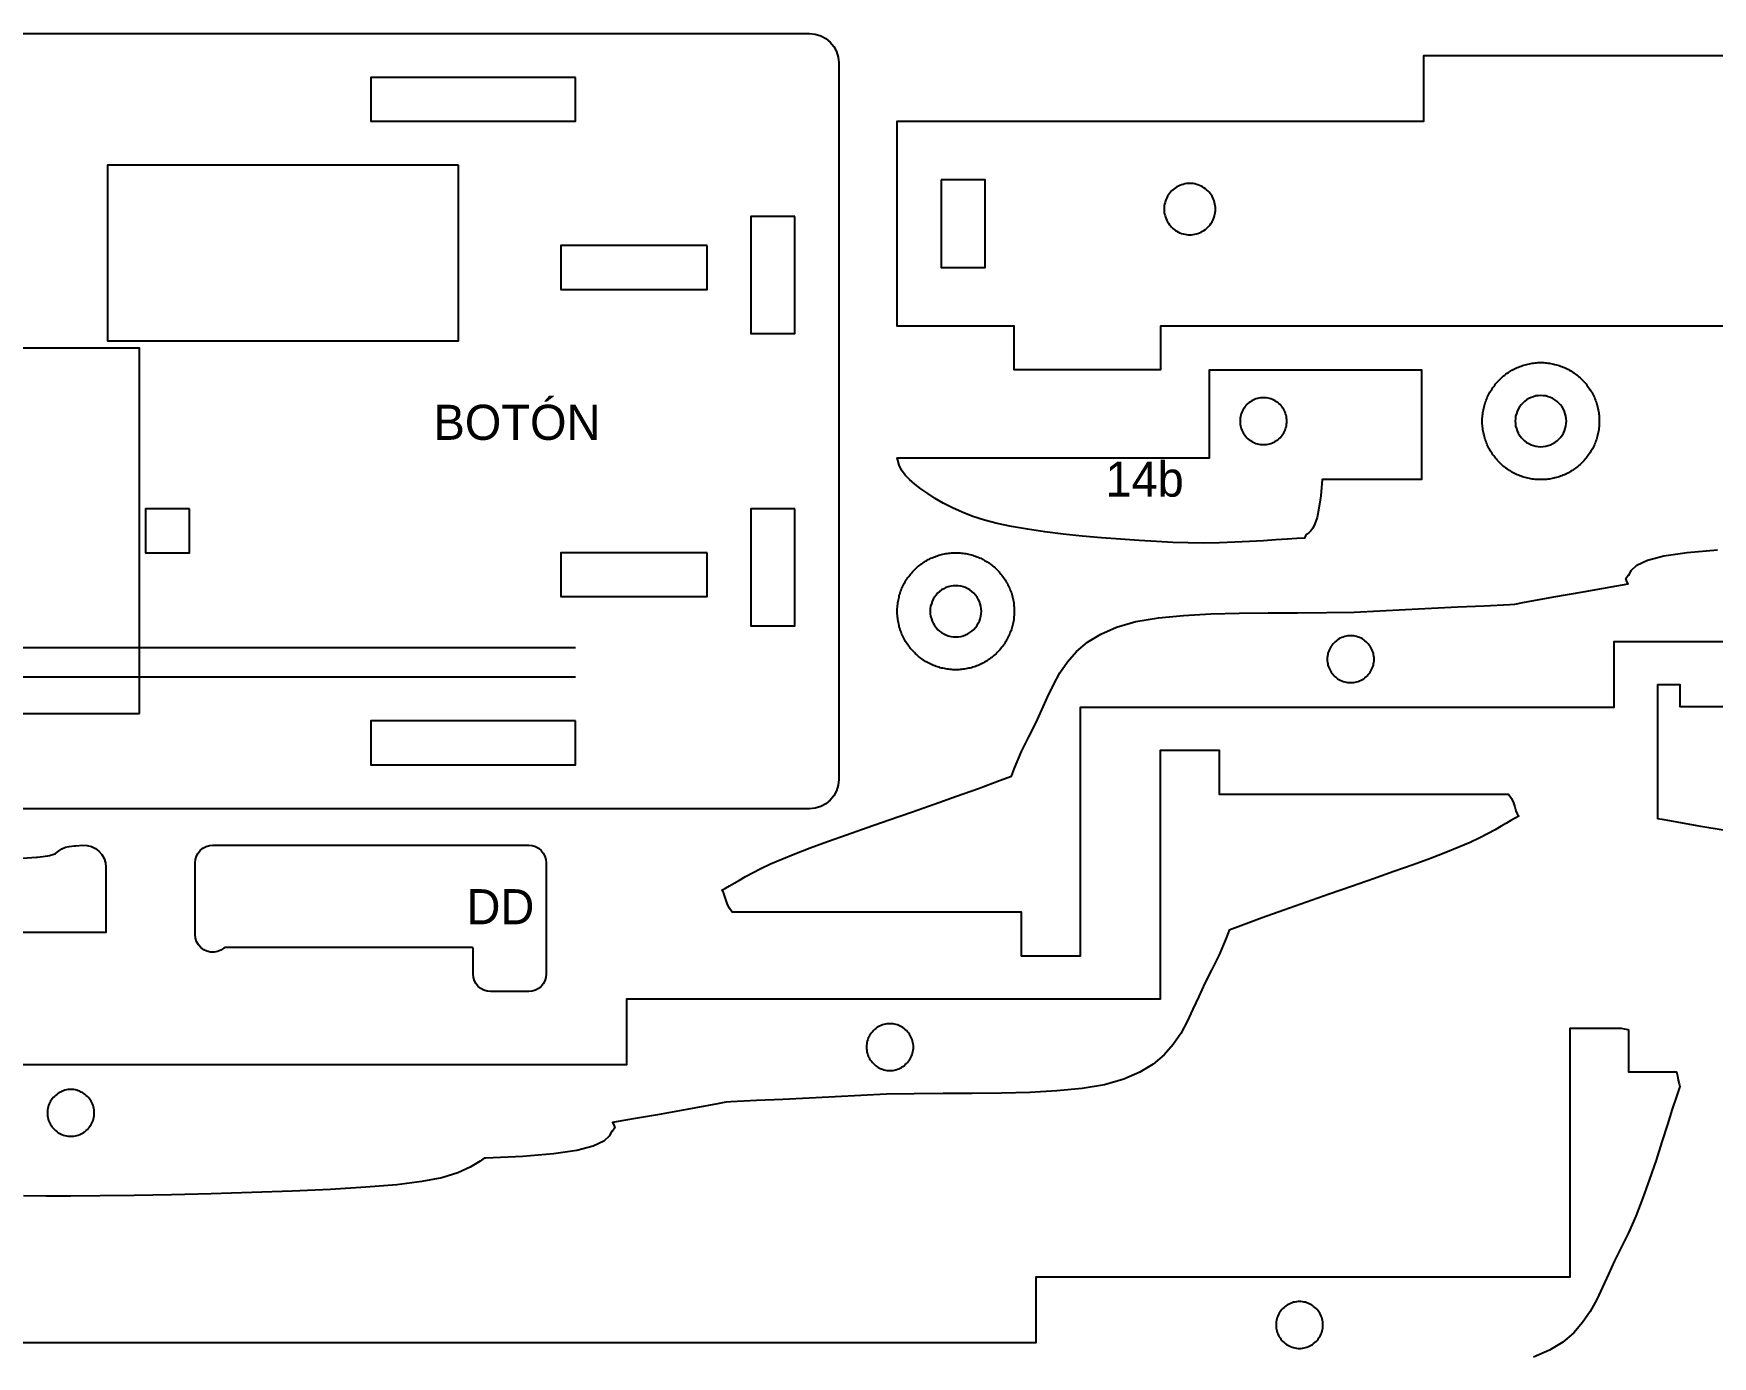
# Model space of a CAD drawing. Header units: metres. Extents: x 5 to 594, y 14 to 194.
# Drawn here: x 119 to 233.7, y 103.5 to 194 of the extents above; entities that cross this region are included whole.
import ezdxf
from ezdxf.enums import TextEntityAlignment as Align

# ---------------------------------------------------------------- set-up
doc = ezdxf.new("R2010")
doc.units = ezdxf.units.M
doc.layers.add('CORTAR', color=1, linetype='Continuous')
doc.layers.add('GRABAR', color=5, linetype='Continuous')

msp = doc.modelspace()

# ---------------------------------------------------------------- linework, layer by layer
at = {"layer": 'CORTAR'}
for points in [[(8, 194), (172, 194), (172.39, 193.96), (172.77, 193.85), (173.11, 193.66), (173.41, 193.41), (173.66, 193.11), (173.85, 192.77), (173.96, 192.39), (174, 192), (174, 143), (173.96, 142.61), (173.96, 142.61), (173.85, 142.23), (173.66, 141.89), (173.41, 141.59), (173.11, 141.34), (172.77, 141.15), (172.39, 141.04), (172, 141), (8, 141)], [(238, 174), (214, 174), (196, 174), (196, 171), (186, 171), (186, 174), (178, 174), (178, 188), (214, 188), (214, 192.5), (294, 192.5)], [(307, 152.42), (227, 152.42), (227, 147.92), (190.5, 147.92), (190.5, 130.92), (187, 130.92), (186.5, 130.92), (186.5, 133.92), (166.73, 133.92), (166.72, 133.93), (166.5, 134.22), (166.36, 134.52), (166.27, 134.8), (166.2, 135.06), (166.12, 135.27), (166, 135.42), (166.26, 135.56), (166.54, 135.72), (166.85, 135.91), (167.21, 136.12), (167.62, 136.36), (168.11, 136.62), (168.68, 136.91), (169.34, 137.22), (170.11, 137.56), (171, 137.92), (172.04, 138.32), (173.22, 138.75), (174.54, 139.22), (175.95, 139.72), (177.44, 140.23), (178.97, 140.76), (180.52, 141.3), (182.06, 141.85), (183.56, 142.39), (185, 142.92), (185.8, 143.22), (186.01, 143.77), (186.5, 144.91), (187, 145.92), (187.47, 146.84), (187.88, 147.75), (188.28, 148.63), (188.68, 149.48), (189.12, 150.29), (189.64, 151.05), (190.25, 151.75), (191, 152.39), (191.91, 152.94), (193, 153.42), (194.32, 153.79), (195.86, 154.05), (197.58, 154.22), (199.43, 154.33), (201.38, 154.38), (203.37, 154.39), (205.37, 154.4), (207.34, 154.41), (209.23, 154.44), (211, 154.52), (212.74, 154.62), (214.52, 154.71), (216.32, 154.8), (218.12, 154.88), (219.88, 154.97), (220.22, 154.99), (220.78, 155.1), (222.88, 155.48), (224.9, 155.84), (226.8, 156.17), (227.98, 156.38), (227.88, 156.53), (227.82, 156.75), (227.97, 156.96), (228.04, 156.99), (228.17, 157.28), (228.57, 157.66), (229.3, 158), (230.41, 158.29), (232, 158.52), (234.09, 158.69)], [(234.46, 139.53), (232.94, 139.79), (231.58, 140.03), (230.43, 140.23), (230, 140.31), (230, 149.5), (231.5, 149.5), (231.5, 148), (259.5, 148)], [(79.5, 123.5), (159.5, 123.5), (159.5, 128), (196, 128), (196, 145), (199.5, 145), (200, 145), (200, 142), (219.77, 142), (219.78, 141.99), (220, 141.7), (220.14, 141.4), (220.23, 141.12), (220.3, 140.86), (220.38, 140.65), (220.5, 140.5), (220.24, 140.36), (219.96, 140.2), (219.65, 140.01), (219.29, 139.8), (218.88, 139.56), (218.39, 139.3), (217.82, 139.01), (217.16, 138.7), (216.39, 138.36), (215.5, 138), (214.46, 137.6), (213.28, 137.17), (211.96, 136.7), (210.55, 136.2), (209.06, 135.69), (207.53, 135.16), (205.98, 134.62), (204.44, 134.07), (202.94, 133.53), (201.5, 133), (200.7, 132.7), (200.49, 132.15), (200, 131.01), (199.5, 130), (199.03, 129.08), (198.62, 128.17), (198.22, 127.29), (197.82, 126.44), (197.38, 125.63), (196.86, 124.87), (196.25, 124.17), (195.5, 123.53), (194.59, 122.98), (193.5, 122.5), (192.18, 122.13), (190.64, 121.87), (188.92, 121.7), (187.07, 121.59), (185.12, 121.54), (183.13, 121.53), (181.13, 121.52), (179.16, 121.51), (177.27, 121.48), (175.5, 121.4), (173.76, 121.3), (171.98, 121.21), (170.18, 121.12), (168.38, 121.04), (166.62, 120.95), (166.28, 120.93), (165.72, 120.82), (163.62, 120.44), (161.6, 120.08), (159.7, 119.75), (158.52, 119.54), (158.62, 119.39), (158.68, 119.17), (158.53, 118.96), (158.46, 118.93), (158.33, 118.64), (157.93, 118.26), (157.2, 117.92), (156.09, 117.63), (154.5, 117.4), (154.5, 117.4), (152.41, 117.23), (149.87, 117.11), (149.75, 117.11), (149.48, 116.89), (148.81, 116.48), (147.95, 116.1), (146.86, 115.76), (145.5, 115.5), (143.78, 115.29), (141.66, 115.12), (139.25, 114.97), (136.62, 114.85), (133.88, 114.75), (131.1, 114.67), (128.38, 114.61), (125.82, 114.56), (123.5, 114.53), (121.5, 114.5), (119.8, 114.5), (118.27, 114.54)], [(117.88, 137.6), (119.16, 137.68), (119.21, 137.69), (119.93, 137.78), (120.03, 137.81), (120.34, 137.89), (120.4, 137.91), (120.45, 137.94), (120.53, 138), (120.65, 138.09), (120.88, 138.25), (121.13, 138.36), (121.39, 138.42), (121.72, 138.46), (121.83, 138.47), (122.31, 138.5), (122.61, 138.49), (122.91, 138.41), (123.18, 138.28), (123.42, 138.09), (123.62, 137.86), (123.77, 137.6), (123.86, 137.31), (123.89, 137), (123.89, 132.53), (117.89, 132.53)], [(107.5, 104.5), (187.5, 104.5), (187.5, 109), (224, 109), (224, 126), (227.5, 126), (227.69, 125.95), (227.94, 125.9), (228, 125.88), (228, 123), (231.28, 123), (231.34, 122.74), (231.4, 122.44), (231.45, 122.19), (231.5, 122), (231.27, 121.33), (230.99, 120.45), (230.66, 119.4), (230.28, 118.22), (229.88, 116.97), (229.44, 115.68), (228.97, 114.39), (228.49, 113.15), (228, 112.01), (227.5, 111), (227.03, 110.08), (226.62, 109.17), (226.22, 108.29), (225.82, 107.44), (225.38, 106.63), (224.86, 105.87), (224.25, 105.17), (223.5, 104.53), (222.59, 103.98), (221.5, 103.5)]]:
    msp.add_lwpolyline(points, dxfattribs=at)
for points in [[(156, 191), (142, 191), (142, 188), (156, 188), (156, 191)], [(148, 185), (124, 185), (124, 173), (148, 173), (148, 185)], [(181, 184), (181, 178), (184, 178), (184, 184), (181, 184)], [(199.74, 182.23), (199.72, 182.34), (199.69, 182.45), (199.66, 182.56), (199.62, 182.67), (199.57, 182.77), (199.52, 182.88), (199.46, 182.97), (199.39, 183.07), (199.32, 183.15), (199.24, 183.24), (199.15, 183.32), (199.07, 183.39), (198.97, 183.46), (198.88, 183.52), (198.77, 183.57), (198.67, 183.62), (198.56, 183.66), (198.45, 183.69), (198.34, 183.72), (198.23, 183.74), (198.11, 183.75), (198, 183.75), (197.89, 183.75), (197.77, 183.74), (197.66, 183.72), (197.55, 183.69), (197.44, 183.66), (197.33, 183.62), (197.23, 183.57), (197.12, 183.52), (197.03, 183.46), (196.93, 183.39), (196.85, 183.32), (196.76, 183.24), (196.68, 183.15), (196.61, 183.07), (196.54, 182.97), (196.48, 182.88), (196.43, 182.77), (196.38, 182.67), (196.34, 182.56), (196.31, 182.45), (196.28, 182.34), (196.26, 182.23), (196.25, 182.11), (196.25, 182), (196.25, 181.89), (196.26, 181.77), (196.28, 181.66), (196.31, 181.55), (196.34, 181.44), (196.38, 181.33), (196.43, 181.23), (196.48, 181.12), (196.54, 181.03), (196.61, 180.93), (196.68, 180.85), (196.76, 180.76), (196.85, 180.68), (196.93, 180.61), (197.03, 180.54), (197.12, 180.48), (197.23, 180.43), (197.33, 180.38), (197.44, 180.34), (197.55, 180.31), (197.66, 180.28), (197.77, 180.26), (197.89, 180.25), (198, 180.25), (198.11, 180.25), (198.23, 180.26), (198.34, 180.28), (198.45, 180.31), (198.56, 180.34), (198.67, 180.38), (198.77, 180.43), (198.88, 180.48), (198.97, 180.54), (199.07, 180.61), (199.15, 180.68), (199.24, 180.76), (199.32, 180.85), (199.39, 180.93), (199.46, 181.03), (199.52, 181.12), (199.57, 181.23), (199.62, 181.33), (199.66, 181.44), (199.69, 181.55), (199.72, 181.66), (199.74, 181.77), (199.75, 181.89), (199.75, 182), (199.75, 182.11), (199.74, 182.23)], [(171, 181.5), (168, 181.5), (168, 173.5), (171, 173.5), (171, 181.5)], [(165, 179.5), (155, 179.5), (155, 176.5), (165, 176.5), (165, 179.5)], [(226, 167.4), (226, 167.3), (225.99, 167.21), (225.98, 167.11), (225.97, 167.01), (225.96, 166.91), (225.94, 166.82), (225.92, 166.72), (225.9, 166.62), (225.88, 166.53), (225.86, 166.43), (225.83, 166.34), (225.8, 166.25), (225.77, 166.15), (225.73, 166.06), (225.7, 165.97), (225.66, 165.88), (225.62, 165.79), (225.57, 165.7), (225.53, 165.61), (225.48, 165.53), (225.43, 165.44), (225.38, 165.36), (225.33, 165.28), (225.27, 165.2), (225.21, 165.12), (225.15, 165.04), (225.09, 164.96), (225.03, 164.89), (224.96, 164.81), (224.9, 164.74), (224.83, 164.67), (224.76, 164.6), (224.69, 164.54), (224.61, 164.47), (224.54, 164.41), (224.46, 164.35), (224.38, 164.29), (224.3, 164.23), (224.22, 164.17), (224.14, 164.12), (224.06, 164.07), (223.97, 164.02), (223.89, 163.97), (223.8, 163.93), (223.71, 163.88), (223.62, 163.84), (223.53, 163.8), (223.44, 163.77), (223.35, 163.73), (223.25, 163.7), (223.16, 163.67), (223.07, 163.64), (222.97, 163.62), (222.88, 163.6), (222.78, 163.58), (222.68, 163.56), (222.59, 163.54), (222.49, 163.53), (222.39, 163.52), (222.29, 163.51), (222.2, 163.5), (222.1, 163.5), (222, 163.5), (221.9, 163.5), (221.8, 163.5), (221.71, 163.51), (221.61, 163.52), (221.51, 163.53), (221.41, 163.54), (221.32, 163.56), (221.22, 163.58), (221.12, 163.6), (221.03, 163.62), (220.93, 163.64), (220.84, 163.67), (220.75, 163.7), (220.65, 163.73), (220.56, 163.77), (220.47, 163.8), (220.38, 163.84), (220.29, 163.88), (220.2, 163.93), (220.11, 163.97), (220.03, 164.02), (219.94, 164.07), (219.86, 164.12), (219.78, 164.17), (219.7, 164.23), (219.62, 164.29), (219.54, 164.35), (219.46, 164.41), (219.39, 164.47), (219.31, 164.54), (219.24, 164.6), (219.17, 164.67), (219.1, 164.74), (219.04, 164.81), (218.97, 164.89), (218.91, 164.96), (218.85, 165.04), (218.79, 165.12), (218.73, 165.2), (218.67, 165.28), (218.62, 165.36), (218.57, 165.44), (218.52, 165.53), (218.47, 165.61), (218.43, 165.7), (218.38, 165.79), (218.34, 165.88), (218.3, 165.97), (218.27, 166.06), (218.23, 166.15), (218.2, 166.25), (218.17, 166.34), (218.14, 166.43), (218.12, 166.53), (218.1, 166.62), (218.08, 166.72), (218.06, 166.82), (218.04, 166.91), (218.03, 167.01), (218.02, 167.11), (218.01, 167.21), (218, 167.3), (218, 167.4), (218, 167.5), (218, 167.6), (218, 167.7), (218.01, 167.79), (218.02, 167.89), (218.03, 167.99), (218.04, 168.09), (218.06, 168.18), (218.08, 168.28), (218.1, 168.38), (218.12, 168.47), (218.14, 168.57), (218.17, 168.66), (218.2, 168.75), (218.23, 168.85), (218.27, 168.94), (218.3, 169.03), (218.34, 169.12), (218.38, 169.21), (218.43, 169.3), (218.47, 169.39), (218.52, 169.47), (218.57, 169.56), (218.62, 169.64), (218.67, 169.72), (218.73, 169.8), (218.79, 169.88), (218.85, 169.96), (218.91, 170.04), (218.97, 170.11), (219.04, 170.19), (219.1, 170.26), (219.17, 170.33), (219.24, 170.4), (219.31, 170.46), (219.39, 170.53), (219.46, 170.59), (219.54, 170.65), (219.62, 170.71), (219.7, 170.77), (219.78, 170.83), (219.86, 170.88), (219.94, 170.93), (220.03, 170.98), (220.11, 171.03), (220.2, 171.07), (220.29, 171.12), (220.38, 171.16), (220.47, 171.2), (220.56, 171.23), (220.65, 171.27), (220.75, 171.3), (220.84, 171.33), (220.93, 171.36), (221.03, 171.38), (221.12, 171.4), (221.22, 171.42), (221.32, 171.44), (221.41, 171.46), (221.51, 171.47), (221.61, 171.48), (221.71, 171.49), (221.8, 171.5), (221.9, 171.5), (222, 171.5), (222.1, 171.5), (222.2, 171.5), (222.29, 171.49), (222.39, 171.48), (222.49, 171.47), (222.59, 171.46), (222.68, 171.44), (222.78, 171.42), (222.88, 171.4), (222.97, 171.38), (223.07, 171.36), (223.16, 171.33), (223.25, 171.3), (223.35, 171.27), (223.44, 171.23), (223.53, 171.2), (223.62, 171.16), (223.71, 171.12), (223.8, 171.07), (223.89, 171.03), (223.97, 170.98), (224.06, 170.93), (224.14, 170.88), (224.22, 170.83), (224.3, 170.77), (224.38, 170.71), (224.46, 170.65), (224.54, 170.59), (224.61, 170.53), (224.69, 170.46), (224.76, 170.4), (224.83, 170.33), (224.9, 170.26), (224.96, 170.19), (225.03, 170.11), (225.09, 170.04), (225.15, 169.96), (225.21, 169.88), (225.27, 169.8), (225.33, 169.72), (225.38, 169.64), (225.43, 169.56), (225.48, 169.47), (225.53, 169.39), (225.57, 169.3), (225.62, 169.21), (225.66, 169.12), (225.7, 169.03), (225.73, 168.94), (225.77, 168.85), (225.8, 168.75), (225.83, 168.66), (225.86, 168.57), (225.88, 168.47), (225.9, 168.38), (225.92, 168.28), (225.94, 168.18), (225.96, 168.09), (225.97, 167.99), (225.98, 167.89), (225.99, 167.79), (226, 167.7), (226, 167.6), (226, 167.5), (226, 167.4)], [(206.95, 162.39), (206.83, 161.55), (206.7, 160.92), (206.56, 160.48), (206.41, 160.19), (206.27, 160), (206.14, 159.87), (206.01, 159.77), (205.91, 159.66), (205.84, 159.5), (205.32, 159.47), (204.66, 159.43), (203.89, 159.38), (203.03, 159.32), (202.09, 159.27), (201.09, 159.22), (200.04, 159.18), (198.97, 159.16), (197.9, 159.17), (196.84, 159.2), (195.73, 159.26), (194.53, 159.33), (193.27, 159.42), (191.97, 159.52), (190.65, 159.64), (189.35, 159.78), (188.09, 159.93), (186.9, 160.11), (185.81, 160.29), (184.84, 160.5), (183.97, 160.73), (183.17, 160.99), (182.44, 161.28), (181.77, 161.58), (181.15, 161.89), (180.59, 162.22), (180.08, 162.55), (179.62, 162.87), (179.21, 163.19), (178.84, 163.5), (178.53, 163.81), (178.3, 164.15), (178.14, 164.49), (178.03, 164.84), (178, 165), (199.34, 165), (199.34, 171), (213.84, 171), (213.84, 163.5), (210.84, 163.5), (207.04, 163.5), (206.95, 162.39)], [(203.25, 165.91), (203.35, 165.93), (203.45, 165.95), (203.55, 165.98), (203.65, 166.02), (203.75, 166.07), (203.84, 166.11), (203.93, 166.17), (204.01, 166.23), (204.09, 166.3), (204.17, 166.37), (204.24, 166.45), (204.31, 166.53), (204.37, 166.61), (204.42, 166.7), (204.47, 166.79), (204.52, 166.89), (204.55, 166.99), (204.58, 167.09), (204.61, 167.19), (204.62, 167.29), (204.64, 167.4), (204.64, 167.5), (204.64, 167.6), (204.62, 167.71), (204.61, 167.81), (204.58, 167.91), (204.55, 168.01), (204.52, 168.11), (204.47, 168.21), (204.42, 168.3), (204.37, 168.39), (204.31, 168.47), (204.24, 168.55), (204.17, 168.63), (204.09, 168.7), (204.01, 168.77), (203.93, 168.83), (203.84, 168.89), (203.75, 168.93), (203.65, 168.98), (203.55, 169.02), (203.45, 169.05), (203.35, 169.07), (203.25, 169.09), (203.14, 169.1), (203.04, 169.1), (202.93, 169.1), (202.83, 169.09), (202.73, 169.07), (202.62, 169.05), (202.52, 169.02), (202.43, 168.98), (202.33, 168.93), (202.24, 168.89), (202.15, 168.83), (202.06, 168.77), (201.98, 168.7), (201.91, 168.63), (201.84, 168.55), (201.77, 168.47), (201.71, 168.39), (201.65, 168.3), (201.6, 168.21), (201.56, 168.11), (201.52, 168.01), (201.49, 167.91), (201.47, 167.81), (201.45, 167.71), (201.44, 167.6), (201.44, 167.5), (201.44, 167.4), (201.45, 167.29), (201.47, 167.19), (201.49, 167.09), (201.52, 166.99), (201.56, 166.89), (201.6, 166.79), (201.65, 166.7), (201.71, 166.61), (201.77, 166.53), (201.84, 166.45), (201.91, 166.37), (201.98, 166.3), (202.06, 166.23), (202.15, 166.17), (202.24, 166.11), (202.33, 166.07), (202.43, 166.02), (202.52, 165.98), (202.62, 165.95), (202.73, 165.93), (202.83, 165.91), (202.93, 165.9), (203.04, 165.9), (203.14, 165.9), (203.25, 165.91)], [(223.74, 167.67), (223.72, 167.84), (223.67, 168.01), (223.62, 168.17), (223.54, 168.32), (223.46, 168.47), (223.35, 168.61), (223.24, 168.74), (223.11, 168.85), (222.97, 168.96), (222.82, 169.04), (222.67, 169.12), (222.51, 169.17), (222.34, 169.22), (222.17, 169.24), (222, 169.25), (221.83, 169.24), (221.66, 169.22), (221.49, 169.17), (221.33, 169.12), (221.18, 169.04), (221.03, 168.96), (220.89, 168.85), (220.76, 168.74), (220.65, 168.61), (220.54, 168.47), (220.46, 168.32), (220.38, 168.17), (220.33, 168.01), (220.28, 167.84), (220.26, 167.67), (220.25, 167.5), (220.26, 167.33), (220.28, 167.16), (220.33, 166.99), (220.38, 166.83), (220.46, 166.68), (220.54, 166.53), (220.65, 166.39), (220.76, 166.26), (220.89, 166.15), (221.03, 166.04), (221.18, 165.96), (221.33, 165.88), (221.49, 165.83), (221.66, 165.78), (221.83, 165.76), (222, 165.75), (222.17, 165.76), (222.34, 165.78), (222.51, 165.83), (222.67, 165.88), (222.82, 165.96), (222.97, 166.04), (223.11, 166.15), (223.24, 166.26), (223.35, 166.39), (223.46, 166.53), (223.54, 166.68), (223.62, 166.83), (223.67, 166.99), (223.72, 167.16), (223.74, 167.33), (223.75, 167.5), (223.74, 167.67)], [(129.6, 161.5), (126.6, 161.5), (126.6, 158.5), (129.6, 158.5), (129.6, 161.5)], [(171, 161.5), (168, 161.5), (168, 153.5), (171, 153.5), (171, 161.5)], [(165, 158.5), (155, 158.5), (155, 155.5), (165, 155.5), (165, 158.5)], [(186, 154.4), (186, 154.3), (185.99, 154.21), (185.98, 154.11), (185.97, 154.01), (185.96, 153.91), (185.94, 153.82), (185.92, 153.72), (185.9, 153.62), (185.88, 153.53), (185.86, 153.43), (185.83, 153.34), (185.8, 153.25), (185.77, 153.15), (185.73, 153.06), (185.7, 152.97), (185.66, 152.88), (185.62, 152.79), (185.57, 152.7), (185.53, 152.61), (185.48, 152.53), (185.43, 152.44), (185.38, 152.36), (185.33, 152.28), (185.27, 152.2), (185.21, 152.12), (185.15, 152.04), (185.09, 151.96), (185.03, 151.89), (184.96, 151.81), (184.9, 151.74), (184.83, 151.67), (184.76, 151.6), (184.69, 151.54), (184.61, 151.47), (184.54, 151.41), (184.46, 151.35), (184.38, 151.29), (184.3, 151.23), (184.22, 151.17), (184.14, 151.12), (184.06, 151.07), (183.97, 151.02), (183.89, 150.97), (183.8, 150.93), (183.71, 150.88), (183.62, 150.84), (183.53, 150.8), (183.44, 150.77), (183.35, 150.73), (183.25, 150.7), (183.16, 150.67), (183.07, 150.64), (182.97, 150.62), (182.88, 150.6), (182.78, 150.58), (182.68, 150.56), (182.59, 150.54), (182.49, 150.53), (182.39, 150.52), (182.29, 150.51), (182.2, 150.5), (182.1, 150.5), (182, 150.5), (181.9, 150.5), (181.8, 150.5), (181.71, 150.51), (181.61, 150.52), (181.51, 150.53), (181.41, 150.54), (181.32, 150.56), (181.22, 150.58), (181.12, 150.6), (181.03, 150.62), (180.93, 150.64), (180.84, 150.67), (180.75, 150.7), (180.65, 150.73), (180.56, 150.77), (180.47, 150.8), (180.38, 150.84), (180.29, 150.88), (180.2, 150.93), (180.11, 150.97), (180.03, 151.02), (179.94, 151.07), (179.86, 151.12), (179.78, 151.17), (179.7, 151.23), (179.62, 151.29), (179.54, 151.35), (179.46, 151.41), (179.39, 151.47), (179.31, 151.54), (179.24, 151.6), (179.17, 151.67), (179.1, 151.74), (179.04, 151.81), (178.97, 151.89), (178.91, 151.96), (178.85, 152.04), (178.79, 152.12), (178.73, 152.2), (178.67, 152.28), (178.62, 152.36), (178.57, 152.44), (178.52, 152.53), (178.47, 152.61), (178.43, 152.7), (178.38, 152.79), (178.34, 152.88), (178.3, 152.97), (178.27, 153.06), (178.23, 153.15), (178.2, 153.25), (178.17, 153.34), (178.14, 153.43), (178.12, 153.53), (178.1, 153.62), (178.08, 153.72), (178.06, 153.82), (178.04, 153.91), (178.03, 154.01), (178.02, 154.11), (178.01, 154.21), (178, 154.3), (178, 154.4), (178, 154.5), (178, 154.6), (178, 154.7), (178.01, 154.79), (178.02, 154.89), (178.03, 154.99), (178.04, 155.09), (178.06, 155.18), (178.08, 155.28), (178.1, 155.38), (178.12, 155.47), (178.14, 155.57), (178.17, 155.66), (178.2, 155.75), (178.23, 155.85), (178.27, 155.94), (178.3, 156.03), (178.34, 156.12), (178.38, 156.21), (178.43, 156.3), (178.47, 156.39), (178.52, 156.47), (178.57, 156.56), (178.62, 156.64), (178.67, 156.72), (178.73, 156.8), (178.79, 156.88), (178.85, 156.96), (178.91, 157.04), (178.97, 157.11), (179.04, 157.19), (179.1, 157.26), (179.17, 157.33), (179.24, 157.4), (179.31, 157.46), (179.39, 157.53), (179.46, 157.59), (179.54, 157.65), (179.62, 157.71), (179.7, 157.77), (179.78, 157.83), (179.86, 157.88), (179.94, 157.93), (180.03, 157.98), (180.11, 158.03), (180.2, 158.07), (180.29, 158.12), (180.38, 158.16), (180.47, 158.2), (180.56, 158.23), (180.65, 158.27), (180.75, 158.3), (180.84, 158.33), (180.93, 158.36), (181.03, 158.38), (181.12, 158.4), (181.22, 158.42), (181.32, 158.44), (181.41, 158.46), (181.51, 158.47), (181.61, 158.48), (181.71, 158.49), (181.8, 158.5), (181.9, 158.5), (182, 158.5), (182.1, 158.5), (182.2, 158.5), (182.29, 158.49), (182.39, 158.48), (182.49, 158.47), (182.59, 158.46), (182.68, 158.44), (182.78, 158.42), (182.88, 158.4), (182.97, 158.38), (183.07, 158.36), (183.16, 158.33), (183.25, 158.3), (183.35, 158.27), (183.44, 158.23), (183.53, 158.2), (183.62, 158.16), (183.71, 158.12), (183.8, 158.07), (183.89, 158.03), (183.97, 157.98), (184.06, 157.93), (184.14, 157.88), (184.22, 157.83), (184.3, 157.77), (184.38, 157.71), (184.46, 157.65), (184.54, 157.59), (184.61, 157.53), (184.69, 157.46), (184.76, 157.4), (184.83, 157.33), (184.9, 157.26), (184.96, 157.19), (185.03, 157.11), (185.09, 157.04), (185.15, 156.96), (185.21, 156.88), (185.27, 156.8), (185.33, 156.72), (185.38, 156.64), (185.43, 156.56), (185.48, 156.47), (185.53, 156.39), (185.57, 156.3), (185.62, 156.21), (185.66, 156.12), (185.7, 156.03), (185.73, 155.94), (185.77, 155.85), (185.8, 155.75), (185.83, 155.66), (185.86, 155.57), (185.88, 155.47), (185.9, 155.38), (185.92, 155.28), (185.94, 155.18), (185.96, 155.09), (185.97, 154.99), (185.98, 154.89), (185.99, 154.79), (186, 154.7), (186, 154.6), (186, 154.5), (186, 154.4)], [(183.74, 154.67), (183.72, 154.84), (183.67, 155.01), (183.62, 155.17), (183.54, 155.32), (183.46, 155.47), (183.35, 155.61), (183.24, 155.74), (183.11, 155.85), (182.97, 155.96), (182.82, 156.04), (182.67, 156.12), (182.51, 156.17), (182.34, 156.22), (182.17, 156.24), (182, 156.25), (181.83, 156.24), (181.66, 156.22), (181.49, 156.17), (181.33, 156.12), (181.18, 156.04), (181.03, 155.96), (180.89, 155.85), (180.76, 155.74), (180.65, 155.61), (180.54, 155.47), (180.46, 155.32), (180.38, 155.17), (180.33, 155.01), (180.28, 154.84), (180.26, 154.67), (180.25, 154.5), (180.26, 154.33), (180.28, 154.16), (180.33, 153.99), (180.38, 153.83), (180.46, 153.68), (180.54, 153.53), (180.65, 153.39), (180.76, 153.26), (180.89, 153.15), (181.03, 153.04), (181.18, 152.96), (181.33, 152.88), (181.49, 152.83), (181.66, 152.78), (181.83, 152.76), (182, 152.75), (182.17, 152.76), (182.34, 152.78), (182.51, 152.83), (182.67, 152.88), (182.82, 152.96), (182.97, 153.04), (183.11, 153.15), (183.24, 153.26), (183.35, 153.39), (183.46, 153.53), (183.54, 153.68), (183.62, 153.83), (183.67, 153.99), (183.72, 154.16), (183.74, 154.33), (183.75, 154.5), (183.74, 154.67)], [(210.57, 151.53), (210.55, 151.63), (210.52, 151.73), (210.48, 151.83), (210.43, 151.93), (210.39, 152.02), (210.33, 152.11), (210.27, 152.19), (210.2, 152.27), (210.13, 152.35), (210.05, 152.42), (209.97, 152.49), (209.89, 152.55), (209.8, 152.61), (209.71, 152.65), (209.61, 152.7), (209.51, 152.74), (209.41, 152.77), (209.31, 152.79), (209.21, 152.81), (209.1, 152.82), (209, 152.82), (208.9, 152.82), (208.79, 152.81), (208.69, 152.79), (208.59, 152.77), (208.49, 152.74), (208.39, 152.7), (208.29, 152.65), (208.2, 152.61), (208.11, 152.55), (208.03, 152.49), (207.95, 152.42), (207.87, 152.35), (207.8, 152.27), (207.73, 152.19), (207.67, 152.11), (207.61, 152.02), (207.57, 151.93), (207.52, 151.83), (207.48, 151.73), (207.45, 151.63), (207.43, 151.53), (207.41, 151.43), (207.4, 151.32), (207.4, 151.22), (207.4, 151.12), (207.41, 151.01), (207.43, 150.91), (207.45, 150.81), (207.48, 150.71), (207.52, 150.61), (207.57, 150.51), (207.61, 150.42), (207.67, 150.33), (207.73, 150.25), (207.8, 150.17), (207.87, 150.09), (207.95, 150.02), (208.03, 149.95), (208.11, 149.89), (208.2, 149.83), (208.29, 149.79), (208.39, 149.74), (208.49, 149.7), (208.59, 149.67), (208.69, 149.65), (208.79, 149.63), (208.9, 149.62), (209, 149.62), (209.1, 149.62), (209.21, 149.63), (209.31, 149.65), (209.41, 149.67), (209.51, 149.7), (209.61, 149.74), (209.71, 149.79), (209.8, 149.83), (209.89, 149.89), (209.97, 149.95), (210.05, 150.02), (210.13, 150.09), (210.2, 150.17), (210.27, 150.25), (210.33, 150.33), (210.39, 150.42), (210.43, 150.51), (210.48, 150.61), (210.52, 150.71), (210.55, 150.81), (210.57, 150.91), (210.59, 151.01), (210.6, 151.12), (210.6, 151.22), (210.6, 151.32), (210.59, 151.43), (210.57, 151.53)], [(156, 147), (142, 147), (142, 144), (156, 144), (156, 147)], [(131.96, 131.46), (131.76, 131.33), (131.53, 131.23), (131.29, 131.19), (131.04, 131.2), (130.8, 131.26), (130.58, 131.36), (130.38, 131.51), (130.22, 131.7), (130.1, 131.91), (130.03, 132.14), (130, 132.39), (130, 137.3), (130.02, 137.53), (130.09, 137.76), (130.2, 137.97), (130.35, 138.15), (130.53, 138.3), (130.74, 138.41), (130.97, 138.48), (131.2, 138.5), (152.8, 138.5), (153.03, 138.48), (153.26, 138.41), (153.47, 138.3), (153.65, 138.15), (153.8, 137.97), (153.91, 137.76), (153.98, 137.53), (154, 137.3), (154, 129.7), (153.98, 129.47), (153.91, 129.24), (153.8, 129.03), (153.65, 128.85), (153.47, 128.7), (153.26, 128.59), (153.03, 128.52), (152.8, 128.5), (150.2, 128.5), (149.97, 128.52), (149.74, 128.59), (149.53, 128.7), (149.35, 128.85), (149.2, 129.03), (149.09, 129.24), (149.02, 129.47), (149, 129.7), (149, 131.44), (148.99, 131.49), (148.94, 131.5), (132.06, 131.5), (132, 131.49), (131.96, 131.46)], [(175.93, 124.39), (175.95, 124.29), (175.98, 124.19), (176.02, 124.09), (176.07, 123.99), (176.11, 123.9), (176.17, 123.81), (176.23, 123.73), (176.3, 123.65), (176.37, 123.57), (176.45, 123.5), (176.53, 123.43), (176.61, 123.37), (176.7, 123.31), (176.79, 123.27), (176.89, 123.22), (176.99, 123.18), (177.09, 123.15), (177.19, 123.13), (177.29, 123.11), (177.4, 123.1), (177.5, 123.1), (177.6, 123.1), (177.71, 123.11), (177.81, 123.13), (177.91, 123.15), (178.01, 123.18), (178.11, 123.22), (178.21, 123.27), (178.3, 123.31), (178.39, 123.37), (178.47, 123.43), (178.55, 123.5), (178.63, 123.57), (178.7, 123.65), (178.77, 123.73), (178.83, 123.81), (178.89, 123.9), (178.93, 123.99), (178.98, 124.09), (179.02, 124.19), (179.05, 124.29), (179.07, 124.39), (179.09, 124.49), (179.1, 124.6), (179.1, 124.7), (179.1, 124.8), (179.09, 124.91), (179.07, 125.01), (179.05, 125.11), (179.02, 125.21), (178.98, 125.31), (178.93, 125.41), (178.89, 125.5), (178.83, 125.59), (178.77, 125.67), (178.7, 125.75), (178.63, 125.83), (178.55, 125.9), (178.47, 125.97), (178.39, 126.03), (178.3, 126.09), (178.21, 126.13), (178.11, 126.18), (178.01, 126.22), (177.91, 126.25), (177.81, 126.27), (177.71, 126.29), (177.6, 126.3), (177.5, 126.3), (177.4, 126.3), (177.29, 126.29), (177.19, 126.27), (177.09, 126.25), (176.99, 126.22), (176.89, 126.18), (176.79, 126.13), (176.7, 126.09), (176.61, 126.03), (176.53, 125.97), (176.45, 125.9), (176.37, 125.83), (176.3, 125.75), (176.23, 125.67), (176.17, 125.59), (176.11, 125.5), (176.07, 125.41), (176.02, 125.31), (175.98, 125.21), (175.95, 125.11), (175.93, 125.01), (175.91, 124.91), (175.9, 124.8), (175.9, 124.7), (175.9, 124.6), (175.91, 124.49), (175.93, 124.39)], [(119.9, 120.1), (119.91, 119.99), (119.93, 119.89), (119.95, 119.79), (119.98, 119.69), (120.02, 119.59), (120.07, 119.49), (120.11, 119.4), (120.17, 119.31), (120.23, 119.23), (120.3, 119.15), (120.37, 119.07), (120.45, 119), (120.53, 118.93), (120.61, 118.87), (120.7, 118.81), (120.79, 118.77), (120.89, 118.72), (120.99, 118.68), (121.09, 118.65), (121.19, 118.63), (121.29, 118.61), (121.4, 118.6), (121.5, 118.6), (121.6, 118.6), (121.71, 118.61), (121.81, 118.63), (121.91, 118.65), (122.01, 118.68), (122.11, 118.72), (122.21, 118.77), (122.3, 118.81), (122.39, 118.87), (122.47, 118.93), (122.55, 119), (122.63, 119.07), (122.7, 119.15), (122.77, 119.23), (122.83, 119.31), (122.89, 119.4), (122.93, 119.49), (122.98, 119.59), (123.02, 119.69), (123.05, 119.79), (123.07, 119.89), (123.09, 119.99), (123.1, 120.1), (123.1, 120.2), (123.1, 120.3), (123.09, 120.41), (123.07, 120.51), (123.05, 120.61), (123.02, 120.71), (122.98, 120.81), (122.93, 120.91), (122.89, 121), (122.83, 121.09), (122.77, 121.17), (122.7, 121.25), (122.63, 121.33), (122.55, 121.4), (122.47, 121.47), (122.39, 121.53), (122.3, 121.59), (122.21, 121.63), (122.11, 121.68), (122.01, 121.72), (121.91, 121.75), (121.81, 121.77), (121.71, 121.79), (121.6, 121.8), (121.5, 121.8), (121.4, 121.8), (121.29, 121.79), (121.19, 121.77), (121.09, 121.75), (120.99, 121.72), (120.89, 121.68), (120.79, 121.63), (120.7, 121.59), (120.61, 121.53), (120.53, 121.47), (120.45, 121.4), (120.37, 121.33), (120.3, 121.25), (120.23, 121.17), (120.17, 121.09), (120.11, 121), (120.07, 120.91), (120.02, 120.81), (119.98, 120.71), (119.95, 120.61), (119.93, 120.51), (119.91, 120.41), (119.9, 120.3), (119.9, 120.2), (119.9, 120.1)], [(203.93, 105.39), (203.95, 105.29), (203.98, 105.19), (204.02, 105.09), (204.07, 104.99), (204.11, 104.9), (204.17, 104.81), (204.23, 104.73), (204.3, 104.65), (204.37, 104.57), (204.45, 104.5), (204.53, 104.43), (204.61, 104.37), (204.7, 104.31), (204.79, 104.27), (204.89, 104.22), (204.99, 104.18), (205.09, 104.15), (205.19, 104.13), (205.29, 104.11), (205.4, 104.1), (205.5, 104.1), (205.6, 104.1), (205.71, 104.11), (205.81, 104.13), (205.91, 104.15), (206.01, 104.18), (206.11, 104.22), (206.21, 104.27), (206.3, 104.31), (206.39, 104.37), (206.47, 104.43), (206.55, 104.5), (206.63, 104.57), (206.7, 104.65), (206.77, 104.73), (206.83, 104.81), (206.89, 104.9), (206.93, 104.99), (206.98, 105.09), (207.02, 105.19), (207.05, 105.29), (207.07, 105.39), (207.09, 105.49), (207.1, 105.6), (207.1, 105.7), (207.1, 105.8), (207.09, 105.91), (207.07, 106.01), (207.05, 106.11), (207.02, 106.21), (206.98, 106.31), (206.93, 106.41), (206.89, 106.5), (206.83, 106.59), (206.77, 106.67), (206.7, 106.75), (206.63, 106.83), (206.55, 106.9), (206.47, 106.97), (206.39, 107.03), (206.3, 107.09), (206.21, 107.13), (206.11, 107.18), (206.01, 107.22), (205.91, 107.25), (205.81, 107.27), (205.71, 107.29), (205.6, 107.3), (205.5, 107.3), (205.4, 107.3), (205.29, 107.29), (205.19, 107.27), (205.09, 107.25), (204.99, 107.22), (204.89, 107.18), (204.79, 107.13), (204.7, 107.09), (204.61, 107.03), (204.53, 106.97), (204.45, 106.9), (204.37, 106.83), (204.3, 106.75), (204.23, 106.67), (204.17, 106.59), (204.11, 106.5), (204.07, 106.41), (204.02, 106.31), (203.98, 106.21), (203.95, 106.11), (203.93, 106.01), (203.91, 105.91), (203.9, 105.8), (203.9, 105.7), (203.9, 105.6), (203.91, 105.49), (203.93, 105.39)]]:
    msp.add_lwpolyline(points, close=True, dxfattribs=at)
at = {"layer": 'GRABAR'}
for points in [[(156, 150), (44, 150), (44, 177.5), (41.5, 177.5)], [(156, 152), (50, 152), (41.5, 152)]]:
    msp.add_lwpolyline(points, dxfattribs=at)
msp.add_lwpolyline([(126.2, 147.5), (126.2, 172.5), (105.8, 172.5), (105.8, 147.5), (126.2, 147.5)], close=True, dxfattribs=at)

# ---------------------------------------------------------------- texts
for s, p in [('BOTÓN', (152, 165.5)), ('14b', (194.91, 161.62)), ('DD', (150.87, 132.38))]:
    msp.add_text(s, height=2.4, dxfattribs=at).set_placement(p, align=Align.BOTTOM_CENTER)

doc.saveas('drawing.dxf')
